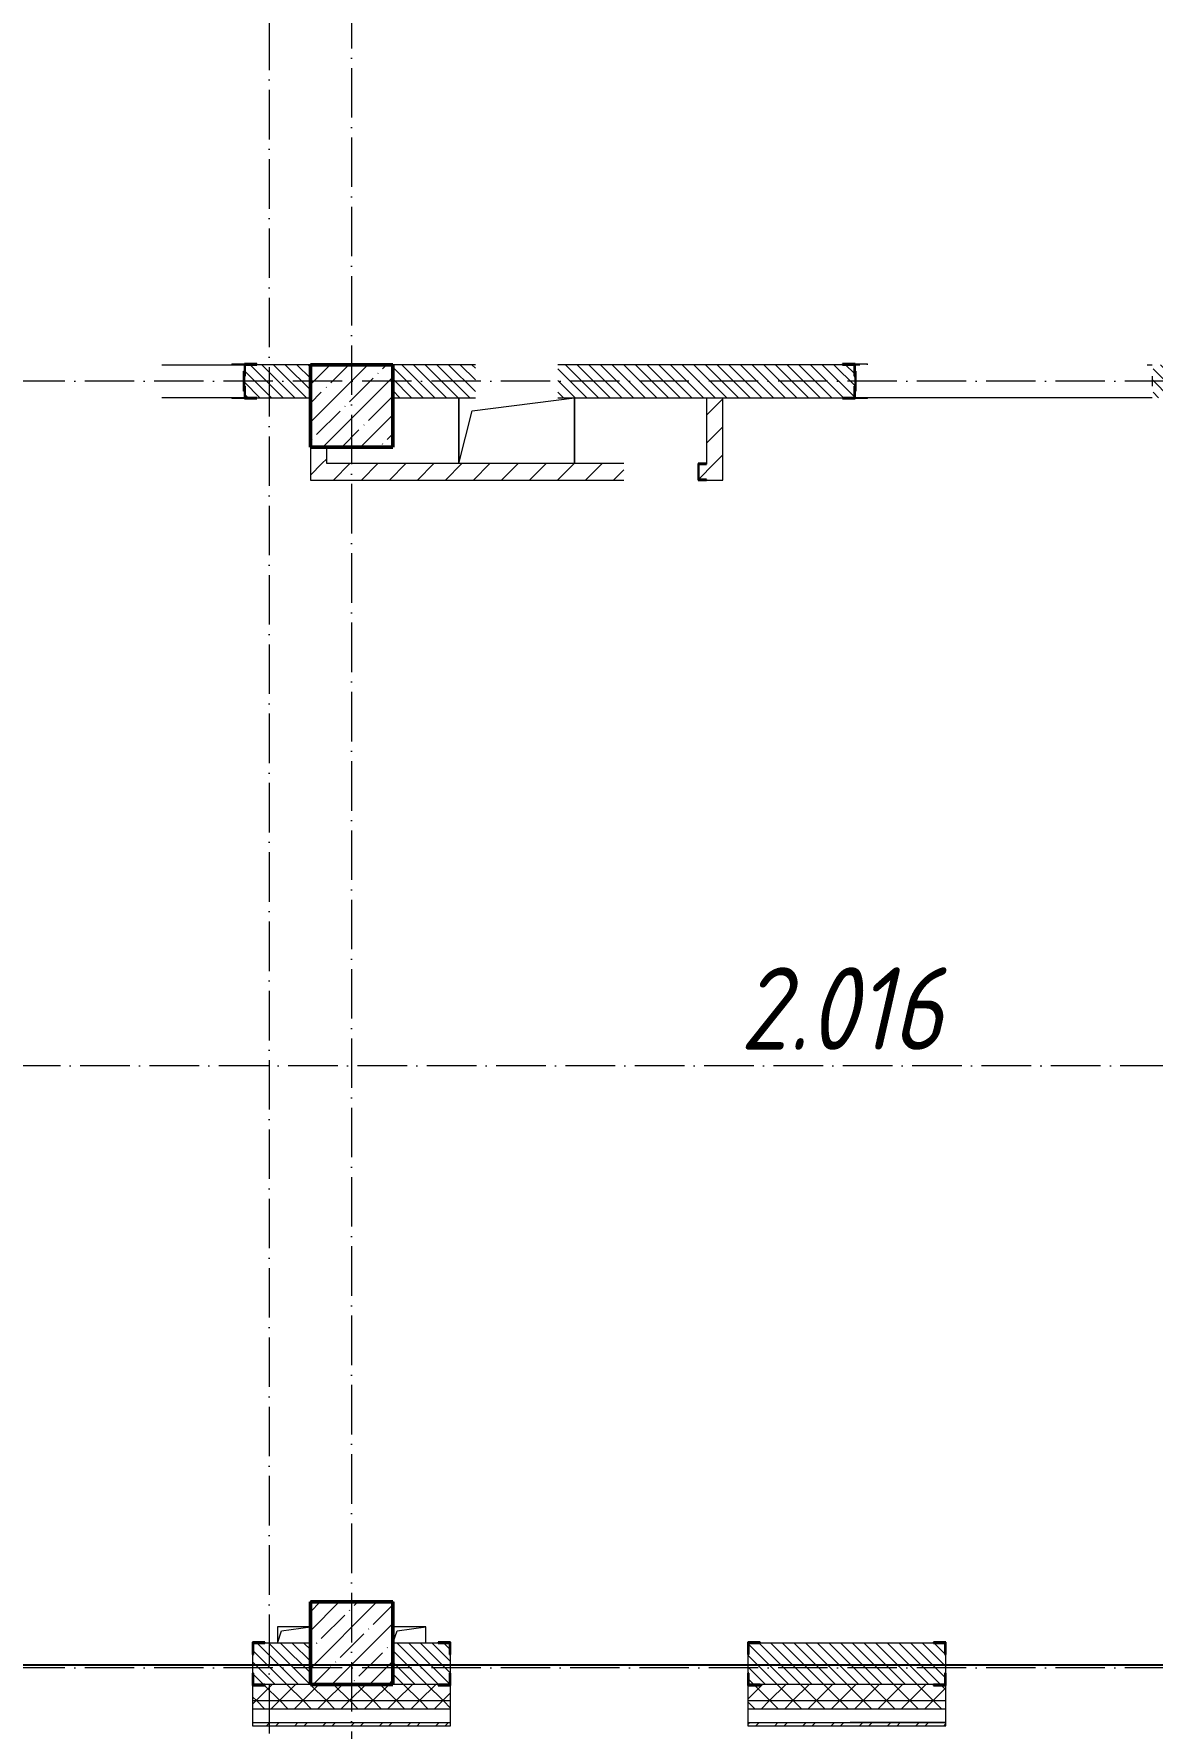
# Model space of a CAD drawing. Header units: millimetres. Extents: x -401725 to 250493, y 305116 to 802890.
# Drawn here: x 39983 to 46758, y 513932 to 524202 of the extents above; entities that cross this region are included whole.
import ezdxf

# ---------------------------------------------------------------- set-up
doc = ezdxf.new("R2010")
doc.units = ezdxf.units.MM
doc.linetypes.add('50_200_ШТРИХ_1Т_ш5_п1_п1_', pattern=[700, 500, -100, 0, -100])
for name, color, linetype, lineweight in [('A-FLOR-____-OTLN', 7, 'Continuous', 9), ('A-GENM-____-MCUT', 7, 'Continuous', 25), ('A-GENM-____-OTLN', 7, 'Continuous', 9), ('A-GENM-____-OTLN-1', 7, 'Continuous', 25), ('A-WALL-____-MCUT', 7, 'Continuous', 13), ('A-WALL-____-MCUT-1', 7, 'Continuous', 9), ('A-WALL-____-PATT-1', 7, 'Continuous', 9), ('A-WALL-FNSH-MCUT-1', 7, 'Continuous', 9), ('I-WALL-____-OTLN', 7, 'Continuous', 9), ('S-COLS-____-MCUT', 7, 'Continuous', 50), ('S-COLS-____-OTLN', 7, 'Continuous', 9), ('S-GRID-____-OTLN-1', 7, '50_200_ШТРИХ_1Т_ш5_п1_п1_', 9), ('Марки помещений', 7, 'Continuous', 9)]:
    doc.layers.add(name, color=color, linetype=linetype, lineweight=lineweight)
doc.styles.add('ISOCPEUR_I_2', font='isocpeui.ttf', dxfattribs={"width": 0.85, "height": 2.3})
pattern_1 = [(45, (-15591.66, 459015.94), (-70.71068, 70.71068), []), (135, (-15591.66, 459015.94), (-70.71068, -70.71068), [])]
pattern_2 = [(135, (-15591.663, 459015.94), (-35.35534, -35.35534), [])]
pattern_3 = [(45, (-15591.66, 459015.94), (-84.85281, 84.85281), [])]
pattern_4 = [(45, (-15591.66, 459015.94), (-85.53659, 85.53659), []), (45, (-15534.64, 459015.94), (-85.53659, 85.53659), [])]

# ---------------------------------------------------------------- blocks, each defined once
blk = doc.blocks.new('BSC_Колонна _Прямоугольная - 500х500-V61-АР1_План отверстий 2 этажа в осях 1-64_Ю-ЯЯ')
at = {"layer": 'S-COLS-____-OTLN'}
h = blk.add_hatch(dxfattribs=at)
h.set_pattern_fill('FP_72', color=256, style=0, pattern_type=2)
h.set_pattern_definition([(45, (-57500, -55431.04), (-114.04925, 114.04925), []), (45, (-57385.95, -55431.04), (-114.04925, 114.04925), [201.613, -40.323, 3.353, -36.97])])
h.paths.add_polyline_path([(-250, -250), (250, -250), (250, 250), (-250, 250), (-250, 179)], flags=0)
at = {"layer": 'S-COLS-____-MCUT'}
for p, q in [((250, 250), (-250, 250)), ((-250, 250), (-250, -250)), ((250, -250), (250, 250)), ((-250, -250), (250, -250))]:
    blk.add_line(p, q, dxfattribs=at)
blk = doc.blocks.new('BSC_Колонна _Прямоугольная - 500х500-V62-АР1_План отверстий 2 этажа в осях 1-64_Ю-ЯЯ')
at = {"layer": 'S-COLS-____-OTLN'}
h = blk.add_hatch(dxfattribs=at)
h.set_pattern_fill('FP_73', color=256, style=0, pattern_type=2)
h.set_pattern_definition([(45, (-57500, -62931.04), (-114.04925, 114.04925), []), (45, (-57385.95, -62931.04), (-114.04925, 114.04925), [201.613, -40.323, 3.353, -36.97])])
h.paths.add_polyline_path([(-250, -250), (250, -250), (250, 250), (-250, 250)], flags=0)
at = {"layer": 'S-COLS-____-MCUT'}
for p, q in [((250, 250), (-250, 250)), ((-250, 250), (-250, -250)), ((250, -250), (250, 250)), ((-250, -250), (250, -250))]:
    blk.add_line(p, q, dxfattribs=at)
blk = doc.blocks.new('Фахверк_СКБ_Уголок - 250_2700-27497298-АР1_План отверстий 2 этажа в осях 1-64_Ю-ЯЯ')
at = {"layer": 'A-GENM-____-MCUT'}
for p, q in [((200, 181), (125, 181)), ((125, 181), (125, 106)), ((125, 106), (131, 106)), ((131, 106), (131, 175)), ((131, 175), (200, 175)), ((200, 175), (200, 181)), ((131, -6), (125, -6)), ((125, -6), (125, -81)), ((125, -81), (200, -81)), ((131, -75), (131, -6)), ((200, -75), (131, -75)), ((200, -81), (200, -75))]:
    blk.add_line(p, q, dxfattribs=at)
blk = doc.blocks.new('АР_Перемычка - АР_Перемычка-28444941-АР1_План отверстий 2 этажа в осях 1-64_Ю-ЯЯ')
at = {"layer": 'A-GENM-____-OTLN'}
blk.add_line((-400, -100), (-392, -100), dxfattribs=at)
blk = doc.blocks.new('154_Стойка_СКБ_Уголок - СМ-2480_200-28346303-АР1_План отверстий 2 этажа в осях 1-64_Ю-ЯЯ')
at = {"layer": 'A-GENM-____-MCUT'}
for p, q in [((125, 156), (125, 81)), ((200, 156), (125, 156)), ((131, 81), (131, 150)), ((131, 150), (200, 150)), ((200, 150), (200, 156)), ((125, 81), (131, 81)), ((131, 19), (125, 19)), ((125, 19), (125, -56)), ((131, -50), (131, 19)), ((125, -56), (200, -56)), ((200, -50), (131, -50)), ((200, -56), (200, -50))]:
    blk.add_line(p, q, dxfattribs=at)
blk = doc.blocks.new('Стойка_Влож_Полоса боковая - Полоса-V150-АР1_План отверстий 2 этажа в осях 1-64_Ю-ЯЯ')
at = {"layer": 'A-GENM-____-OTLN'}
for p, q in [((-5, 60), (0, 60)), ((-5, -60), (-5, 60)), ((0, 31), (0, -31)), ((0, -60), (-5, -60))]:
    blk.add_line(p, q, dxfattribs=at)
blk = doc.blocks.new('Стойка_Влож_Уголок_Опорный - Уголок-28213941-АР1_План отверстий 2 этажа в осях 1-64_Ю-ЯЯ')
at = {"layer": 'A-GENM-____-OTLN'}
for p, q in [((-212, -6), (-212, 0)), ((0, 0), (0, -6)), ((-212, -75), (-212, -6)), ((-212, -6), (-206, -6)), ((-212, -75), (-206, -75)), ((-6, -6), (0, -6)), ((-6, -75), (0, -75)), ((0, -6), (0, -75))]:
    blk.add_line(p, q, dxfattribs=at)
blk = doc.blocks.new('AR_Отверстие прямоугольное _в плите_ - AR_Отверстие прямоугольное _в плите_-V167-АР1_План отверстий 2 этажа в осях 1-64_Ю-ЯЯ')
at = {"layer": 'A-GENM-____-OTLN'}
for p, q in [((100, 50), (-100, 50)), ((-100, -50), (-75, 25)), ((-75, 25), (100, 50)), ((100, -50), (100, 50))]:
    blk.add_line(p, q, dxfattribs=at)
blk = doc.blocks.new('AR_Отверстие прямоугольное _в плите_ - AR_Отверстие прямоугольное _в плите_-V175-АР1_План отверстий 2 этажа в осях 1-64_Ю-ЯЯ')
at = {"layer": 'A-GENM-____-OTLN'}
for p, q in [((100, 50), (-100, 50)), ((-100, 50), (-100, -50)), ((-100, -50), (-75, 25)), ((-75, 25), (100, 50))]:
    blk.add_line(p, q, dxfattribs=at)
blk = doc.blocks.new('AR_Отверстие прямоугольное _в плите_ - AR_Отверстие прямоугольное _в плите_-V178-АР1_План отверстий 2 этажа в осях 1-64_Ю-ЯЯ')
at = {"layer": 'A-GENM-____-OTLN'}
for p, q in [((-350, 200), (-350, -200)), ((-350, -200), (-270, 120)), ((-270, 120), (350, 200)), ((350, -200), (350, 200))]:
    blk.add_line(p, q, dxfattribs=at)
blk = doc.blocks.new('154_Фахверк_СКБ_Швеллер - Тип_100_3960_зеркало-36793856-АР1_План отверстий 2 этажа в осях 1-64_Ю-ЯЯ')
at = {"layer": 'A-GENM-____-MCUT'}
for p, q in [((175, 50), (125, 50)), ((125, 50), (125, -50)), ((128, 47), (175, 47)), ((128, -47), (128, 47)), ((175, 47), (175, 50)), ((125, -50), (175, -50)), ((175, -47), (128, -47)), ((175, -50), (175, -47))]:
    blk.add_line(p, q, dxfattribs=at)
blk = doc.blocks.new('2этаж')
at = {"layer": 'S-GRID-____-OTLN-1', "color": 251, "ltscale": 0.6, "true_color": 0x636466}
for p, q in [((41408.3, 549908.8), (41408.3, 511907.5)), ((41908.3, 549620.5), (41908.3, 512048.6)), ((88482.7, 522097), (-20260.4, 522097)), ((59888.4, 517947), (-20260.4, 517947)), ((88482.7, 514297), (-20260.4, 514297))]:
    blk.add_line(p, q, dxfattribs=at)

msp = doc.modelspace()

# ---------------------------------------------------------------- hatches: boundary and pattern name
at = {"layer": 'A-WALL-____-PATT-1'}
h = msp.add_hatch(dxfattribs=at)
h.set_pattern_fill('FP_6', color=256, style=0, pattern_type=2)
h.set_pattern_definition(pattern_2)
h.paths.add_polyline_path([(41264.3366, 521996.983), (41658.3366, 521996.983), (41658.3366, 522196.983), (41264.3366, 522196.983), (41264.3366, 522127.983), (41258.3366, 522127.983), (41258.3366, 522065.983), (41264.3366, 522065.983), (41264.3366, 522036.983)], flags=0)
h.paths.add_polyline_path([(39158.3366, 521996.983), (39552.3366, 521996.983), (39552.3366, 522065.983), (39558.3366, 522065.983), (39558.3366, 522127.983), (39552.3366, 522127.983), (39552.3366, 522196.983), (39158.3366, 522196.983)], flags=0)
h = msp.add_hatch(dxfattribs=at)
h.set_pattern_fill('FP_6', color=256, style=0, pattern_type=2)
h.set_pattern_definition(pattern_2)
h.paths.add_polyline_path([(47658.3366, 521996.983), (47658.3366, 522196.983), (46764.3366, 522196.983), (46764.3366, 522127.983), (46758.3366, 522127.983), (46758.3366, 522065.983), (46764.3366, 522065.983), (46764.3366, 521996.983), (46964.3366, 521996.983)], flags=0)
h.paths.add_polyline_path([(44883.3366, 521996.983), (44952.3366, 521996.983), (44952.3366, 522065.983), (44958.3366, 522065.983), (44958.3366, 522127.983), (44952.3366, 522127.983), (44952.3366, 522196.983), (43158.3366, 522196.983), (43158.3366, 521996.983), (44488.1782, 521996.983)], flags=0)
h.paths.add_polyline_path([(42158.3366, 521996.983), (42658.3366, 521996.983), (42658.3366, 522196.983), (42158.3366, 522196.983)], flags=0)
h = msp.add_hatch(dxfattribs=at)
h.set_pattern_fill('FP_4', color=256, style=0, pattern_type=2)
h.set_pattern_definition(pattern_3)
h.paths.add_polyline_path([(44058.3366, 521596.983), (44158.3366, 521596.983), (44158.3366, 521996.983), (44058.3366, 521996.983)], flags=0)
h = msp.add_hatch(dxfattribs=at)
h.set_pattern_fill('FP_4', color=256, style=0, pattern_type=2)
h.set_pattern_definition(pattern_3)
h.paths.add_polyline_path([(41758.3366, 521596.983), (41758.3366, 521696.983), (41658.3366, 521696.983), (41658.3366, 521596.983)], flags=0)
h = msp.add_hatch(dxfattribs=at)
h.set_pattern_fill('FP_4', color=256, style=0, pattern_type=2)
h.set_pattern_definition(pattern_3)
h.paths.add_polyline_path([(43558.3366, 521496.983), (43558.3366, 521596.983), (41658.3366, 521596.983), (41658.3366, 521496.983), (42720.6776, 521496.983)], flags=0)
h.paths.add_polyline_path([(44158.3366, 521496.983), (44158.3366, 521596.983), (44058.3366, 521596.983), (44058.3366, 521593.983), (44011.3366, 521593.983), (44011.3366, 521499.983), (44058.3366, 521499.983), (44058.3366, 521496.983)], flags=0)
h = msp.add_hatch(dxfattribs=at)
h.set_pattern_fill('FP_6', color=256, style=0, pattern_type=2)
h.set_pattern_definition(pattern_2)
h.paths.add_polyline_path([(41383.3366, 514196.983), (41658.3366, 514196.983), (41658.3366, 514446.983), (41314.3366, 514446.983), (41314.3366, 514377.983), (41308.3366, 514377.983), (41308.3366, 514265.983), (41314.3366, 514265.983), (41314.3366, 514196.983)], flags=0)
h.paths.add_polyline_path([(39185.6762, 514196.983), (39502.3366, 514196.983), (39502.3366, 514265.983), (39508.3366, 514265.983), (39508.3366, 514377.983), (39502.3366, 514377.983), (39502.3366, 514446.983), (39158.3366, 514446.983), (39158.3366, 514196.983)], flags=0)
h = msp.add_hatch(dxfattribs=at)
h.set_pattern_fill('FP_6', color=256, style=0, pattern_type=2)
h.set_pattern_definition(pattern_2)
h.paths.add_polyline_path([(47314.3366, 514196.983), (47658.3366, 514196.983), (47658.3366, 514446.983), (47314.3366, 514446.983), (47314.3366, 514377.983), (47308.3366, 514377.983), (47308.3366, 514265.983), (47314.3366, 514265.983)], flags=0)
h.paths.add_polyline_path([(45433.3366, 514196.983), (45502.3366, 514196.983), (45502.3366, 514265.983), (45508.3366, 514265.983), (45508.3366, 514377.983), (45502.3366, 514377.983), (45502.3366, 514446.983), (44314.3366, 514446.983), (44314.3366, 514377.983), (44308.3366, 514377.983), (44308.3366, 514265.983), (44314.3366, 514265.983), (44314.3366, 514196.983), (44488.1782, 514196.983)], flags=0)
h.paths.add_polyline_path([(42502.3366, 514196.983), (42502.3366, 514265.983), (42508.3366, 514265.983), (42508.3366, 514377.983), (42502.3366, 514377.983), (42502.3366, 514446.983), (42158.3366, 514446.983), (42158.3366, 514196.983), (42433.3366, 514196.983)], flags=0)
h = msp.add_hatch(dxfattribs=at)
h.set_pattern_fill('FP_1', color=256, style=0, pattern_type=2)
h.set_pattern_definition(pattern_1)
h.paths.add_polyline_path([(58628.1836, 514096.983), (58708.3366, 514096.983), (58708.3366, 514196.983), (52358.3366, 514196.983), (52358.3366, 514096.983), (55093.1822, 514096.983)], flags=0)
h.paths.add_polyline_path([(49408.3366, 514096.983), (51358.3366, 514096.983), (51358.3366, 514196.983), (49483.3366, 514196.983), (49483.3366, 514190.983), (49408.3366, 514190.983)], flags=0)
h.paths.add_polyline_path([(48408.3366, 514096.983), (48408.3366, 514190.983), (48333.3366, 514190.983), (48333.3366, 514196.983), (47383.3366, 514196.983), (47383.3366, 514190.983), (47308.3366, 514190.983), (47308.3366, 514096.983), (48023.1796, 514096.983)], flags=0)
h.paths.add_polyline_path([(44488.1782, 514096.983), (45508.3366, 514096.983), (45508.3366, 514190.983), (45433.3366, 514190.983), (45433.3366, 514196.983), (44383.3366, 514196.983), (44383.3366, 514190.983), (44308.3366, 514190.983), (44308.3366, 514096.983), (44383.3366, 514096.983)], flags=0)
h.paths.add_polyline_path([(42508.3366, 514096.983), (42508.3366, 514190.983), (42433.3366, 514190.983), (42433.3366, 514196.983), (41383.3366, 514196.983), (41383.3366, 514190.983), (41308.3366, 514190.983), (41308.3366, 514096.983), (41836.9272, 514096.983)], flags=0)
h.paths.add_polyline_path([(38743.8011, 514096.983), (39508.3366, 514096.983), (39508.3366, 514190.983), (39433.3366, 514190.983), (39433.3366, 514196.983), (38383.3366, 514196.983), (38383.3366, 514190.983), (38308.3366, 514190.983), (38308.3366, 514096.983), (38658.3366, 514096.983)], flags=0)
h.paths.add_polyline_path([(36433.3366, 514096.983), (36508.3366, 514096.983), (36508.3366, 514190.983), (36433.3366, 514190.983), (36433.3366, 514196.983), (35383.3366, 514196.983), (35383.3366, 514190.983), (35308.3366, 514190.983), (35308.3366, 514096.983), (35650.6749, 514096.983)], flags=0)
h.paths.add_polyline_path([(32308.3366, 514096.983), (33508.3366, 514096.983), (33508.3366, 514190.983), (33433.3366, 514190.983), (33433.3366, 514196.983), (32383.3366, 514196.983), (32383.3366, 514190.983), (32308.3366, 514190.983)], flags=0)
h.paths.add_polyline_path([(26883.3366, 514096.983), (26958.3366, 514096.983), (26958.3366, 514190.983), (26883.3366, 514190.983), (26883.3366, 514196.983), (25833.3366, 514196.983), (25833.3366, 514190.983), (25758.3366, 514190.983), (25758.3366, 514096.983), (26813.1715, 514096.983)], flags=0)
h.paths.add_polyline_path([(28833.3366, 514096.983), (30508.3366, 514096.983), (30508.3366, 514190.983), (30433.3366, 514190.983), (30433.3366, 514196.983), (28833.3366, 514196.983), (28833.3366, 514190.983), (28758.3366, 514190.983), (28758.3366, 514096.983)], flags=0)
h.paths.add_polyline_path([(23883.3366, 514096.983), (23958.3366, 514096.983), (23958.3366, 514190.983), (23883.3366, 514190.983), (23883.3366, 514196.983), (22833.3366, 514196.983), (22833.3366, 514190.983), (22758.3366, 514190.983), (22758.3366, 514096.983), (23608.3366, 514096.983)], flags=0)
h.paths.add_polyline_path([(20958.3366, 514096.983), (20958.3366, 514190.983), (20883.3366, 514190.983), (20883.3366, 514196.983), (19833.3366, 514196.983), (19833.3366, 514190.983), (19758.3366, 514190.983), (19758.3366, 514096.983), (20626.9192, 514096.983)], flags=0)
h.paths.add_polyline_path([(16758.3366, 514096.983), (17958.3366, 514096.983), (17958.3366, 514190.983), (17883.3366, 514190.983), (17883.3366, 514196.983), (16833.3366, 514196.983), (16833.3366, 514190.983), (16758.3366, 514190.983)], flags=0)
h.paths.add_polyline_path([(14958.3366, 514096.983), (14958.3366, 514190.983), (14883.3366, 514190.983), (14883.3366, 514196.983), (13833.3366, 514196.983), (13833.3366, 514190.983), (13758.3366, 514190.983), (13758.3366, 514096.983), (14883.3366, 514096.983)], flags=0)
h.paths.add_polyline_path([(11108.3366, 514096.983), (11958.3366, 514096.983), (11958.3366, 514190.983), (11883.3366, 514190.983), (11883.3366, 514196.983), (10833.3366, 514196.983), (10833.3366, 514190.983), (10758.3366, 514190.983), (10758.3366, 514096.983), (10905.6655, 514096.983)], flags=0)
h.paths.add_polyline_path([(8958.3366, 514096.983), (8958.3366, 514190.983), (8883.3366, 514190.983), (8883.3366, 514196.983), (7833.3366, 514196.983), (7833.3366, 514190.983), (7758.3366, 514190.983), (7758.3366, 514096.983), (8254.4145, 514096.983)], flags=0)
h.paths.add_polyline_path([(5958.3366, 514096.983), (5958.3366, 514190.983), (5883.3366, 514190.983), (5883.3366, 514196.983), (4833.3366, 514196.983), (4833.3366, 514190.983), (4758.3366, 514190.983), (4758.3366, 514096.983), (5883.3366, 514096.983)], flags=0)
h.paths.add_polyline_path([(2958.3366, 514096.983), (2958.3366, 514190.983), (2883.3366, 514190.983), (2883.3366, 514196.983), (1833.3366, 514196.983), (1833.3366, 514190.983), (1758.3366, 514190.983), (1758.3366, 514096.983), (2951.9125, 514096.983)], flags=0)
h.paths.add_polyline_path([(758.3366, 514096.983), (758.3366, 514190.983), (683.3366, 514190.983), (683.3366, 514196.983), (-9041.6634, 514196.983), (-9041.6634, 514096.983), (300.6615, 514096.983)], flags=0)
h.paths.add_polyline_path([(-10041.6634, 514096.983), (-10041.6634, 514196.983), (-18041.6634, 514196.983), (-18041.6634, 514096.983), (-12071.8431, 514096.983)], flags=0)
h = msp.add_hatch(dxfattribs=at)
h.set_pattern_fill('FP_1', color=256, style=0, pattern_type=2)
h.set_pattern_definition(pattern_1)
h.paths.add_polyline_path([(58708.3366, 514046.983), (58708.3366, 514096.983), (52358.3366, 514096.983), (52358.3366, 514046.983), (58628.1836, 514046.983)], flags=0)
h.paths.add_polyline_path([(51358.3366, 514046.983), (51358.3366, 514096.983), (49408.3366, 514096.983), (49408.3366, 514046.983), (49790.6802, 514046.983)], flags=0)
h.paths.add_polyline_path([(48408.3366, 514046.983), (48408.3366, 514096.983), (47308.3366, 514096.983), (47308.3366, 514046.983), (48023.1796, 514046.983)], flags=0)
h.paths.add_polyline_path([(45508.3366, 514046.983), (45508.3366, 514096.983), (44308.3366, 514096.983), (44308.3366, 514046.983), (44488.1782, 514046.983)], flags=0)
h.paths.add_polyline_path([(42508.3366, 514046.983), (42508.3366, 514096.983), (41308.3366, 514096.983), (41308.3366, 514046.983), (41836.9272, 514046.983)], flags=0)
h.paths.add_polyline_path([(39508.3366, 514046.983), (39508.3366, 514096.983), (38308.3366, 514096.983), (38308.3366, 514046.983), (39185.6762, 514046.983)], flags=0)
h.paths.add_polyline_path([(35308.3366, 514046.983), (36508.3366, 514046.983), (36508.3366, 514096.983), (35308.3366, 514096.983)], flags=0)
h.paths.add_polyline_path([(32999.4239, 514046.983), (33508.3366, 514046.983), (33508.3366, 514096.983), (32308.3366, 514096.983), (32308.3366, 514046.983)], flags=0)
h.paths.add_polyline_path([(28758.3366, 514046.983), (30508.3366, 514046.983), (30508.3366, 514096.983), (28758.3366, 514096.983)], flags=0)
h.paths.add_polyline_path([(25758.3366, 514046.983), (26958.3366, 514046.983), (26958.3366, 514096.983), (25758.3366, 514096.983)], flags=0)
h.paths.add_polyline_path([(23958.3366, 514046.983), (23958.3366, 514096.983), (22758.3366, 514096.983), (22758.3366, 514046.983), (23278.1702, 514046.983)], flags=0)
h.paths.add_polyline_path([(17958.3366, 514046.983), (17958.3366, 514096.983), (16758.3366, 514096.983), (16758.3366, 514046.983)], flags=0)
h.paths.add_polyline_path([(19758.3366, 514046.983), (20958.3366, 514046.983), (20958.3366, 514096.983), (19758.3366, 514096.983)], flags=0)
h.paths.add_polyline_path([(14958.3366, 514046.983), (14958.3366, 514096.983), (13758.3366, 514096.983), (13758.3366, 514046.983), (14440.6669, 514046.983)], flags=0)
h.paths.add_polyline_path([(11958.3366, 514046.983), (11958.3366, 514096.983), (10758.3366, 514096.983), (10758.3366, 514046.983), (11789.4159, 514046.983)], flags=0)
h.paths.add_polyline_path([(7758.3366, 514046.983), (8958.3366, 514046.983), (8958.3366, 514096.983), (7758.3366, 514096.983)], flags=0)
h.paths.add_polyline_path([(5958.3366, 514046.983), (5958.3366, 514096.983), (4758.3366, 514096.983), (4758.3366, 514046.983), (5603.1635, 514046.983)], flags=0)
h.paths.add_polyline_path([(2951.9125, 514046.983), (2958.3366, 514046.983), (2958.3366, 514096.983), (1758.3366, 514096.983), (1758.3366, 514046.983), (2068.1622, 514046.983)], flags=0)
h.paths.add_polyline_path([(758.3366, 514046.983), (758.3366, 514096.983), (-9041.6634, 514096.983), (-9041.6634, 514046.983), (300.6615, 514046.983)], flags=0)
h.paths.add_polyline_path([(-10041.6634, 514046.983), (-10041.6634, 514096.983), (-18141.6634, 514096.983), (-18141.6634, 514046.983), (-12071.8431, 514046.983)], flags=0)
h = msp.add_hatch(dxfattribs=at)
h.set_pattern_fill('FP_3', color=256, style=0, pattern_type=2)
h.set_pattern_definition(pattern_4)
h.paths.add_polyline_path([(44928.3366, 513946.983), (44928.3366, 513966.983), (44308.3366, 513966.983), (44308.3366, 513946.983), (44488.1782, 513946.983)], flags=0)
h.paths.add_polyline_path([(41836.9272, 513946.983), (42508.3366, 513946.983), (42508.3366, 513966.983), (41308.3366, 513966.983), (41308.3366, 513946.983)], flags=0)
h.paths.add_polyline_path([(39508.3366, 513946.983), (39508.3366, 513966.983), (38308.3366, 513966.983), (38308.3366, 513946.983), (39185.6762, 513946.983)], flags=0)
h.paths.add_polyline_path([(36508.3366, 513946.983), (36508.3366, 513966.983), (35308.3366, 513966.983), (35308.3366, 513946.983), (35650.6749, 513946.983)], flags=0)
h.paths.add_polyline_path([(32999.4239, 513946.983), (33508.3366, 513946.983), (33508.3366, 513966.983), (32308.3366, 513966.983), (32308.3366, 513946.983)], flags=0)
h.paths.add_polyline_path([(30508.3366, 513946.983), (30508.3366, 513966.983), (29643.3366, 513966.983), (29643.3366, 513946.983), (30348.1729, 513946.983)], flags=0)
h = msp.add_hatch(dxfattribs=at)
h.set_pattern_fill('FP_3', color=256, style=0, pattern_type=2)
h.set_pattern_definition(pattern_4)
h.paths.add_polyline_path([(58608.3366, 513946.983), (58608.3366, 513966.983), (52358.3366, 513966.983), (52358.3366, 513946.983), (55093.1822, 513946.983)], flags=0)
h.paths.add_polyline_path([(51358.3366, 513946.983), (51358.3366, 513966.983), (49408.3366, 513966.983), (49408.3366, 513946.983), (49790.6802, 513946.983)], flags=0)
h.paths.add_polyline_path([(48408.3366, 513946.983), (48408.3366, 513966.983), (47308.3366, 513966.983), (47308.3366, 513946.983), (48023.1796, 513946.983)], flags=0)
h.paths.add_polyline_path([(45508.3366, 513946.983), (45508.3366, 513966.983), (44928.3366, 513966.983), (44928.3366, 513946.983)], flags=0)

# ---------------------------------------------------------------- linework, layer by layer
msp.add_lwpolyline([(58491.7644, 514313.3729), (29908.3366, 514313.3729), (29908.3366, 549908.7924), (58491.7644, 549908.7924)], close=True)
msp.add_lwpolyline([(41658.3366, 514446.983), (41658.3366, 514696.983), (42158.3366, 514696.983), (42158.3366, 514446.983)])
at = {"layer": 'A-FLOR-____-OTLN'}
for p, q in [((42558.3366, 521596.983), (42558.3366, 521996.983)), ((43258.3366, 521996.983), (43258.3366, 521596.983))]:
    msp.add_line(p, q, dxfattribs=at)
at = {"layer": 'A-WALL-____-MCUT'}
for p, q in [((41658.3366, 522196.983), (41333.3366, 522196.983)), ((42658.3366, 522196.983), (42158.3366, 522196.983)), ((44883.3366, 522196.983), (43158.3366, 522196.983)), ((46758.3366, 522127.983), (46758.3366, 522065.983)), ((41333.3366, 521996.983), (41658.3366, 521996.983)), ((42158.3366, 521996.983), (42658.3366, 521996.983)), ((43158.3366, 521996.983), (44883.3366, 521996.983)), ((41658.3366, 514446.983), (41383.3366, 514446.983)), ((42433.3366, 514446.983), (42158.3366, 514446.983)), ((45433.3366, 514446.983), (44383.3366, 514446.983)), ((41308.3366, 514377.983), (41308.3366, 514265.983)), ((42508.3366, 514265.983), (42508.3366, 514377.983)), ((44308.3366, 514377.983), (44308.3366, 514265.983)), ((45508.3366, 514265.983), (45508.3366, 514377.983)), ((41308.3366, 514190.983), (41308.3366, 513966.983)), ((42508.3366, 513966.983), (42508.3366, 514190.983)), ((44308.3366, 514190.983), (44308.3366, 513966.983)), ((45508.3366, 513966.983), (45508.3366, 514190.983)), ((41308.3366, 513966.983), (42508.3366, 513966.983)), ((44308.3366, 513966.983), (45508.3366, 513966.983))]:
    msp.add_line(p, q, dxfattribs=at)
at = {"layer": 'A-WALL-____-MCUT-1'}
for p, q in [((41658.3366, 514196.983), (41383.3366, 514196.983)), ((42433.3366, 514196.983), (42158.3366, 514196.983)), ((45433.3366, 514196.983), (44383.3366, 514196.983)), ((42508.3366, 514096.983), (41308.3366, 514096.983)), ((42508.3366, 514046.983), (41308.3366, 514046.983)), ((45508.3366, 514096.983), (44308.3366, 514096.983)), ((45508.3366, 514046.983), (44308.3366, 514046.983))]:
    msp.add_line(p, q, dxfattribs=at)
at = {"layer": 'A-WALL-FNSH-MCUT-1'}
for p, q in [((44058.3366, 521996.983), (44058.3366, 521596.983)), ((44158.3366, 521496.983), (44158.3366, 521996.983)), ((41658.3366, 521696.983), (41658.3366, 521496.983)), ((41758.3366, 521596.983), (41758.3366, 521696.983)), ((43558.3366, 521596.983), (41758.3366, 521596.983)), ((41658.3366, 521496.983), (43558.3366, 521496.983)), ((44058.3366, 521496.983), (44158.3366, 521496.983)), ((41308.3366, 513966.983), (41308.3366, 513946.983)), ((41308.3366, 513946.983), (42508.3366, 513946.983)), ((42508.3366, 513946.983), (42508.3366, 513966.983)), ((44308.3366, 513966.983), (44308.3366, 513966.983)), ((44308.3366, 513966.983), (44308.3366, 513946.983)), ((44308.3366, 513946.983), (44928.3366, 513946.983)), ((45508.3366, 513966.983), (44928.3366, 513966.983)), ((44928.3366, 513946.983), (45508.3366, 513946.983)), ((45508.3366, 513946.983), (45508.3366, 513966.983))]:
    msp.add_line(p, q, dxfattribs=at)
at = {"layer": 'I-WALL-____-OTLN'}
for p, q in [((40758.3366, 522196.983), (41258.3366, 522196.983)), ((44958.3366, 522196.983), (44988.3366, 522196.983)), ((46728.3366, 522196.983), (46758.3366, 522196.983)), ((41258.3366, 521996.983), (40758.3366, 521996.983)), ((46758.3366, 521996.983), (44958.3366, 521996.983))]:
    msp.add_line(p, q, dxfattribs=at)

# ---------------------------------------------------------------- block references
at = {"color": 18, "true_color": 0x000000}
msp.add_blockref('2этаж', (0, 0), dxfattribs=at)
at = {"layer": 'A-GENM-____-OTLN'}
for name, p, rotation in [('Стойка_Влож_Уголок_Опорный - Уголок-28213941-АР1_План отверстий 2 этажа в осях 1-64_Ю-ЯЯ', (41258.3366, 521990.983), 269.9999999999995), ('Стойка_Влож_Уголок_Опорный - Уголок-28213941-АР1_План отверстий 2 этажа в осях 1-64_Ю-ЯЯ', (44958.3366, 522202.983), 89.99999999999955), ('Стойка_Влож_Полоса боковая - Полоса-V150-АР1_План отверстий 2 этажа в осях 1-64_Ю-ЯЯ', (44958.3366, 522096.983), 180)]:
    msp.add_blockref(name, p, dxfattribs=dict(at, rotation=rotation))
for name, p in [('Стойка_Влож_Полоса боковая - Полоса-V150-АР1_План отверстий 2 этажа в осях 1-64_Ю-ЯЯ', (41258.3366, 522096.983)), ('AR_Отверстие прямоугольное _в плите_ - AR_Отверстие прямоугольное _в плите_-V178-АР1_План отверстий 2 этажа в осях 1-64_Ю-ЯЯ', (42908.3366, 521796.983)), ('АР_Перемычка - АР_Перемычка-28444941-АР1_План отверстий 2 этажа в осях 1-64_Ю-ЯЯ', (44958.3366, 522096.983)), ('AR_Отверстие прямоугольное _в плите_ - AR_Отверстие прямоугольное _в плите_-V175-АР1_План отверстий 2 этажа в осях 1-64_Ю-ЯЯ', (41558.3366, 514496.983)), ('AR_Отверстие прямоугольное _в плите_ - AR_Отверстие прямоугольное _в плите_-V167-АР1_План отверстий 2 этажа в осях 1-64_Ю-ЯЯ', (42258.3366, 514496.983))]:
    msp.add_blockref(name, p, dxfattribs=at)
at = {"layer": 'A-GENM-____-OTLN-1'}
for name, p in [('154_Стойка_СКБ_Уголок - СМ-2480_200-28346303-АР1_План отверстий 2 этажа в осях 1-64_Ю-ЯЯ', (41133.3366, 522046.983)), ('154_Фахверк_СКБ_Швеллер - Тип_100_3960_зеркало-36793856-АР1_План отверстий 2 этажа в осях 1-64_Ю-ЯЯ', (43883.3366, 521546.983)), ('Фахверк_СКБ_Уголок - 250_2700-27497298-АР1_План отверстий 2 этажа в осях 1-64_Ю-ЯЯ', (41183.3366, 514271.983)), ('Фахверк_СКБ_Уголок - 250_2700-27497298-АР1_План отверстий 2 этажа в осях 1-64_Ю-ЯЯ', (44183.3366, 514271.983))]:
    msp.add_blockref(name, p, dxfattribs=at)
at = {"layer": 'A-GENM-____-OTLN-1', "rotation": 180}
for name, p in [('154_Стойка_СКБ_Уголок - СМ-2480_200-28346303-АР1_План отверстий 2 этажа в осях 1-64_Ю-ЯЯ', (45083.3366, 522146.983)), ('Фахверк_СКБ_Уголок - 250_2700-27497298-АР1_План отверстий 2 этажа в осях 1-64_Ю-ЯЯ', (42633.3366, 514371.983)), ('Фахверк_СКБ_Уголок - 250_2700-27497298-АР1_План отверстий 2 этажа в осях 1-64_Ю-ЯЯ', (45633.3366, 514371.983))]:
    msp.add_blockref(name, p, dxfattribs=at)
at = {"layer": 'S-COLS-____-OTLN'}
for name, p in [('BSC_Колонна _Прямоугольная - 500х500-V62-АР1_План отверстий 2 этажа в осях 1-64_Ю-ЯЯ', (41908.3366, 521946.983)), ('BSC_Колонна _Прямоугольная - 500х500-V61-АР1_План отверстий 2 этажа в осях 1-64_Ю-ЯЯ', (41908.3366, 514446.983))]:
    msp.add_blockref(name, p, dxfattribs=at)

# ---------------------------------------------------------------- texts
at = {"layer": 'Марки помещений', "insert": (44261.3674, 518544.0694), "char_height": 500, "width": 737.5525, "attachment_point": 1, "style": 'ISOCPEUR_I_2'}
msp.add_mtext('2.016', dxfattribs=at)

doc.saveas('drawing.dxf')
